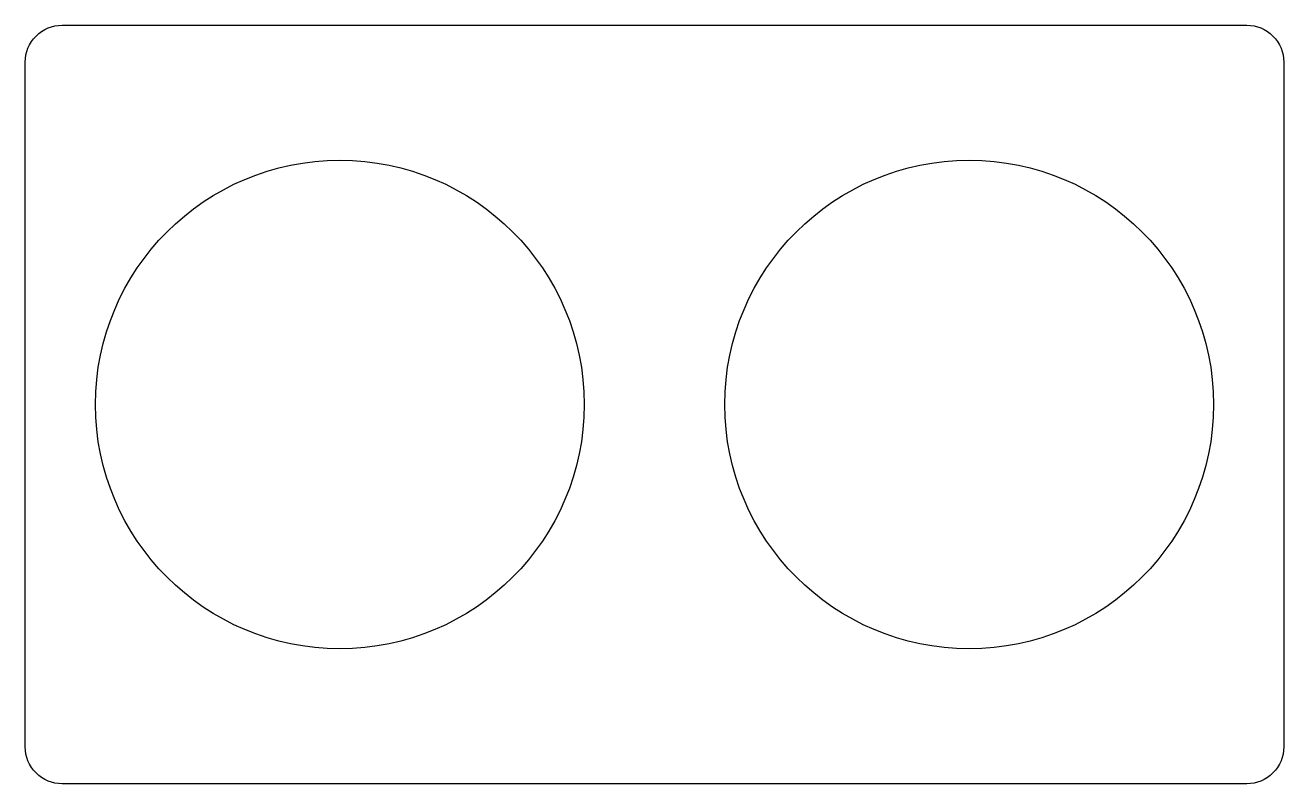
# Model space of a CAD drawing. Header units: inches. Extents: x -8.5 to 0, y 0 to 5.12.
import ezdxf

# ---------------------------------------------------------------- set-up
doc = ezdxf.new("R2010")
doc.units = ezdxf.units.IN
doc.layers.get('0').update_dxf_attribs({"linetype": 'CONTINUOUS'})

msp = doc.modelspace()

# ---------------------------------------------------------------- linework, layer by layer
msp.add_lwpolyline([(-8.5, 4.875, -0.414214), (-8.25, 5.125), (-0.25, 5.125, -0.414214), (0, 4.875), (0, 0.25, -0.414214), (-0.25, 0), (-8.25, 0, -0.414214), (-8.5, 0.25)], format="xyb", close=True)
for centre in [(-6.375, 2.5625), (-2.125, 2.5625)]:
    msp.add_circle(centre, 1.65)

doc.saveas('drawing.dxf')
